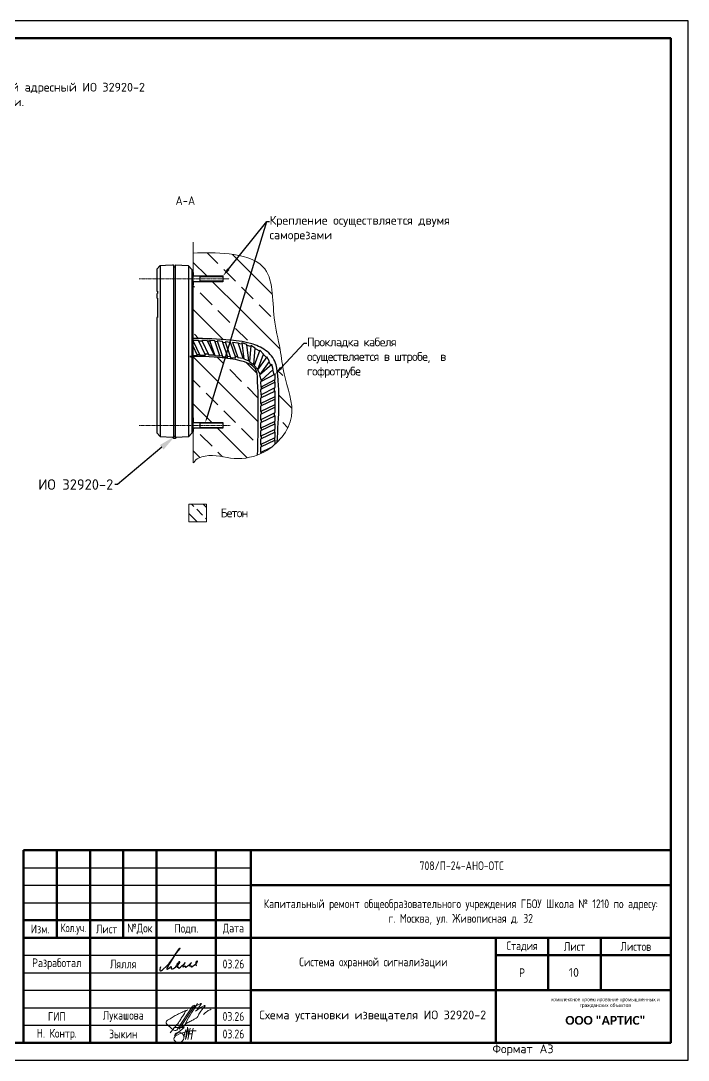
# Model space of a CAD drawing. Header units: millimetres. Extents: x -259793 to 1187961, y -549744 to 43070.
# Drawn here: x 847036 to 866115, y -32952 to -3252 of the extents above; entities that cross this region are included whole.
import ezdxf
from ezdxf import colors
from ezdxf.entities.mleader import LeaderData, LeaderLine
from ezdxf.enums import TextEntityAlignment as Align
from ezdxf.math import Vec2, Vec3

# ---------------------------------------------------------------- set-up
doc = ezdxf.new("R2010")
doc.units = ezdxf.units.MM
doc.linetypes.add('осевая', pattern=[2, 1.25, -0.25, 0.25, -0.25])
for name, color, linetype in [('__НАДПИСИ', 7, 'Continuous'), ('OBJ', 4, 'Continuous'), ('TEXT1', 7, 'Continuous'), ('Основная', 7, 'Continuous'), ('стена', 20, 'Continuous'), ('Штампы', 7, 'Continuous')]:
    doc.layers.add(name, color=color, linetype=linetype)
doc.layers.add('__ФОРМАТ', color=7, linetype='Continuous', lineweight=40)
doc.layers.add('Подписи', color=7, linetype='Continuous', lineweight=13)
doc.layers.add('ОФ_подписи', color=5, linetype='Continuous', lineweight=13, true_color=0x0000ff)
doc.styles.add('GOST 2.304 type A', font='', dxfattribs={"height": 250})
doc.styles.add('ICOCPEUR', font='isocpeur.ttf', dxfattribs={"height": 250})
doc.styles.add('ISOCPEUR', font='isocpeur.ttf', dxfattribs={"width": 0.9, "height": 350})
doc.styles.add('RubezhCAD', font='', dxfattribs={"oblique": 10})
doc.styles.add('XREF1$0$Standard', font='isocpeur.ttf')
doc.styles.add('ГОСТ 2.304', font='')
doc.styles.get('GOST 2.304 type A').set_extended_font_data('GOST 2.304 type A')
doc.styles.get('RubezhCAD').set_extended_font_data('GOST type A')
doc.styles.get('ГОСТ 2.304').set_extended_font_data('GOST 2.304 type A')
pattern_1 = [(135, (653983.1, -43863.8), (-673.519, -673.519), []), (135, (653983.1, -43190.2), (-673.519, -673.519), [476.25, -238.125])]

# ---------------------------------------------------------------- blocks, each defined once
blk = doc.blocks.new('П_Зыкин')
at = {"layer": 'ОФ_подписи', "color": 5, "ltscale": 100, "transparency": 33554687}
for p, q in [((142, 249), (62, -174)), ((102, 37), (218, 37)), ((258, 249), (178, -174))]:
    blk.add_line(p, q, dxfattribs=at)
blk.add_lwpolyline([(-462, 273), (-74, 273), (-446, -30)], dxfattribs=at)
for centre, radius, start, end in [((-271, -94), 186, 314.2393, 159.9348), ((345, -1372), 1523, 88.8758, 117.8788), ((1109, -252), 1204, 158.7593, 174.231), ((-1024, 224), 1068, 337.8144, 2.8859), ((-849, 72), 852, 342.8308, 7.4815), ((-9, 182), 4.48, 8.9691, 155.6551), ((-643, 22), 732, 344.4555, 20.462), ((-318, -169), 151, 108.7568, 173.4251), ((-287, -115), 185, 191.5358, 322.3512)]:
    blk.add_arc(centre, radius, start, end, dxfattribs=at)
blk = doc.blocks.new('П_Лукашова')
at = {"layer": 'ОФ_подписи', "color": 5}
for p, q in [((221, 339), (-221, -339)), ((286, 371), (-156, -307)), ((283, 370), (218, 338))]:
    blk.add_line(p, q, dxfattribs=at)
for points in [[(366, 415), (236, 213), (85, -37), (-50, -300)], [(221, 301), (344, 360), (434, 401), (475, 416), (464, 395), (420, 336), (342, 232), (310, 203), (337, 221), (420, 283), (490, 322), (558, 352), (576, 358), (491, 240), (403, 113), (374, 49), (360, 20)], [(-221, -339), (-276, -344), (-368, -289), (-446, -221), (-505, -166), (-522, -116), (-412, -16), (-295, 56), (-173, 120), (-49, 179), (33, 216), (87, 237), (52, 221), (11, 167), (-59, 51), (-126, -52), (-177, -132), (-256, -231), (-409, -409)], [(360, 20), (294, -18), (203, -65), (91, -124), (-73, -248)], [(530, 102), (646, 199), (748, 254)]]:
    blk.add_spline(points, degree=3, dxfattribs=at)
blk = doc.blocks.new('штамп')
at = {"layer": '__ФОРМАТ', "linetype": 'Continuous', "lineweight": 50}
for p, q in [((531929, 45357), (531929, 50857)), ((531929, 50857), (550429, 50857)), ((532879, 48357), (532879, 50857)), ((533829, 45357), (533829, 50857)), ((534779, 48357), (534779, 50857)), ((535729, 45357), (535729, 50857)), ((537429, 45357), (537429, 50857)), ((538429, 45357), (538429, 50857)), ((550429, 45357), (550429, 50857)), ((538429, 49857), (550429, 49857)), ((531929, 48857), (538429, 48857)), ((531929, 48357), (550429, 48357)), ((545429, 45357), (545429, 48357)), ((546929, 46857), (546929, 48357)), ((548429, 46857), (548429, 48357)), ((545429, 47857), (550429, 47857)), ((538429, 46857), (550429, 46857)), ((531929, 45357), (550429, 45357))]:
    blk.add_line(p, q, dxfattribs=at)
at = {"layer": '__ФОРМАТ', "linetype": 'Continuous', "lineweight": -2}
for p, q in [((531929, 50357), (538429, 50357)), ((531929, 49857), (538429, 49857)), ((531929, 49357), (538429, 49357)), ((531929, 48857), (538429, 48857)), ((531929, 47857), (538429, 47857)), ((531929, 47357), (538429, 47357)), ((531929, 46857), (538429, 46857)), ((538429, 46857), (550429, 46857)), ((531929, 46357), (538429, 46357)), ((531929, 45857), (538429, 45857))]:
    blk.add_line(p, q, dxfattribs=at)
at = {"layer": 'Подписи', "color": 5, "lineweight": 25}
blk.add_lwpolyline([(535847, 47525), (535833, 47500), (535823, 47461), (535824, 47440), (535829, 47423), (535840, 47414), (535857, 47413), (535876, 47421), (535897, 47435), (535917, 47454), (536005, 47539), (536088, 47624), (536142, 47690), (536203, 47776), (536266, 47874), (536323, 47953), (536362, 48009), (536395, 48059), (536405, 48060), (536397, 48045), (536295, 47925), (536205, 47790), (536095, 47603), (536059, 47544), (536038, 47506), (536029, 47485), (536027, 47473), (536027, 47462), (536031, 47457), (536037, 47454), (536045, 47456), (536057, 47466), (536072, 47479), (536107, 47506), (536133, 47525), (536147, 47532), (536152, 47532), (536153, 47529), (536150, 47520), (536147, 47504), (536146, 47491), (536148, 47479), (536150, 47471), (536157, 47465), (536166, 47462), (536178, 47464), (536189, 47469), (536215, 47480), (536240, 47498), (536281, 47529), (536306, 47550), (536324, 47567), (536342, 47582), (536372, 47609), (536388, 47629), (536397, 47646), (536399, 47657), (536398, 47666), (536393, 47671), (536383, 47671), (536372, 47667), (536356, 47653), (536336, 47632), (536323, 47612), (536313, 47599), (536309, 47587), (536310, 47579), (536315, 47575), (536326, 47579), (536335, 47585), (536344, 47592), (536348, 47595), (536352, 47596), (536354, 47595), (536355, 47592), (536349, 47583), (536342, 47575), (536334, 47561), (536326, 47547), (536322, 47538), (536320, 47531), (536321, 47523), (536325, 47519), (536328, 47519), (536333, 47524), (536338, 47527), (536344, 47526), (536346, 47520), (536351, 47508), (536355, 47498), (536359, 47493), (536366, 47491), (536375, 47491), (536385, 47497), (536412, 47513), (536436, 47532), (536466, 47559), (536491, 47583), (536517, 47607), (536529, 47621), (536545, 47642), (536547, 47643), (536546, 47644), (536543, 47644), (536541, 47642), (536538, 47637), (536499, 47577), (536491, 47558), (536482, 47544), (536480, 47535), (536479, 47529), (536481, 47524), (536483, 47522), (536489, 47523), (536494, 47526), (536502, 47532), (536512, 47539), (536522, 47544), (536530, 47548), (536541, 47549), (536547, 47546), (536550, 47541), (536551, 47531), (536552, 47525), (536553, 47521), (536558, 47517), (536562, 47515), (536568, 47515), (536575, 47517), (536583, 47523), (536596, 47533), (536617, 47547), (536636, 47561), (536659, 47583), (536688, 47609), (536702, 47620), (536713, 47630), (536721, 47636), (536727, 47641), (536727, 47643), (536726, 47644), (536723, 47643), (536720, 47638), (536715, 47629), (536693, 47594), (536681, 47575), (536676, 47566), (536674, 47557), (536677, 47551), (536679, 47547), (536684, 47546), (536689, 47549), (536695, 47552), (536700, 47554), (536709, 47554), (536716, 47551), (536717, 47545), (536719, 47535), (536721, 47527), (536725, 47524), (536731, 47520), (536741, 47523), (536747, 47528), (536757, 47534), (536779, 47550), (536809, 47572), (536842, 47600), (536865, 47623), (536880, 47642), (536895, 47664), (536899, 47675), (536901, 47684), (536898, 47689), (536891, 47693), (536881, 47689), (536873, 47682), (536862, 47668), (536856, 47654), (536855, 47638), (536856, 47622), (536856, 47598), (536858, 47583), (536860, 47572), (536864, 47560), (536871, 47551)], dxfattribs=at)
at = {"layer": 'ОФ_подписи'}
for name, p, xscale, yscale, zscale in [('П_Лукашова', (536533, 46057), 1.010226427429054, 1.010226427429054, 1.010226427429054), ('П_Зыкин', (536581, 45585), 0.7621923841183493, 0.7621923841183493, 0.7621923841183493)]:
    blk.add_blockref(name, p, dxfattribs=dict(at, xscale=xscale, yscale=yscale, zscale=zscale))
at = {"transparency": 33554687, "attachment_point": 5, "style": 'ГОСТ 2.304'}
for s, insert, char_height, width in [('{\\fArial|b0|i0|c204|p34;комплексное проектирование промышленных и гражданских объектов}', (548563, 46495), 100, 3372.21), ('{\\fCorbel Light|b1|i0|c204|p34;ООО "АРТИС"}', (548563, 45995), 250, 4171.2)]:
    blk.add_mtext(s, dxfattribs=dict(at, insert=insert, char_height=char_height, width=width))
at = {"layer": '__НАДПИСИ', "lineweight": 9, "ltscale": 2, "style": 'ISOCPEUR', "flags": 1}
blk.add_attdef('NOTATION', (548864, 51134), '', height=250, dxfattribs=at)
at = {"layer": '__НАДПИСИ', "lineweight": 9, "ltscale": 2, "style": 'RubezhCAD', "oblique": 10}
blk.add_attdef('SHEET', text='', height=250, dxfattribs=at).set_placement((547679, 47357), align=Align.MIDDLE_CENTER)
at = {"layer": '__ФОРМАТ', "color": 7, "linetype": 'Continuous', "lineweight": 20, "char_height": 250, "attachment_point": 5, "style": 'GOST 2.304 type A'}
for s, insert, width in [('Капитальный ремонт общеобразовательного учреждения ГБОУ Школа № 1210 по адресу:      \\Pг. Москва, ул. Живописная д. 32', (544429, 49085), 12000), ('\\pi-7.5,l7.5,t7.5;{\\W0.9;\\C256;Кол.уч.}', (533354, 48607), 950)]:
    blk.add_mtext(s, dxfattribs=dict(at, insert=insert, width=width))
for s, insert, width, line_spacing_factor in [('\\pi-7.5,l7.5,t7.5;{\\C256;Изм.}', (532404, 48607), 950, 1.2), ('\\pi-7.5,l7.5,t7.5;{\\C256;Лист}', (534304, 48607), 950, 1.2), ('\\pi-7.5,l7.5,t7.5;{\\C256;№Док}', (535254, 48607), 950, 1.2), ('\\pi-7.5,l7.5,t7.5;{\\C256;Подп.}', (536584, 48607), 1710.72, 1.2), ('\\pi-7.5,l7.5,t7.5;{\\C256;Дата}', (537929, 48607), 1000, 1.2), ('\\pi-7.5,l7.5,t7.5;{\\C256;Стадия}', (546179, 48107), 1500, 1.2), ('\\pi-7.5,l7.5,t7.5;{\\C256;Лист}', (547679, 48107), 1500, 1.2), ('\\pi-7.5,l7.5,t7.5;{\\C256;Листов}', (549429, 48107), 2000, 1.2), ('\\pi-7.5,l7.5,t7.5;{\\C256;Разработал}', (532879, 47607), 1900, 1.2), ('{\\C256;Лялля}', (534779, 47607), 1900, 1.2), ('{\\C256;03.26}', (537929, 47607), 1000, 1.2), ('Система охранной сигнализации ', (541929, 47632), 6828.82, 0.85), ('\\pi-750,l750,t750;{\\C256;Р}', (546179, 47357), 1500, 1.2), ('\\pi-7.5,l7.5,t7.5;{\\C256;ГИП}', (532879, 46107), 1900, 1.2), ('{\\C256;Лукашова}', (534779, 46107), 1900, 1.2), ('{\\C256;03.26}', (537929, 46107), 1000, 1.2), ('{\\C256;Н. Контр. }', (532879, 45592), 1900, 1.2), ('\\pi-750,l750,t750;{\\C256;Зыкин}', (534779, 45607), 1900, 1.2), ('{\\C256;03.26}', (537929, 45607), 1000, 1.2)]:
    blk.add_mtext(s, dxfattribs=dict(at, insert=insert, width=width, line_spacing_factor=line_spacing_factor))
at = {"layer": 'стена', "color": 18, "true_color": 0x000000, "insert": (543249, 50539), "char_height": 250, "width": 3851.47, "attachment_point": 1, "style": 'GOST 2.304 type A'}
blk.add_mtext('708/П-24-АНО-ОТС', dxfattribs=at)
blk = doc.blocks.new('*U1124')
blk.add_lwpolyline([(0, 0), (420, 0), (420, 297), (0, 297)], close=True)
at = {"lineweight": 50}
blk.add_lwpolyline([(20, 292), (415, 292), (415, 5), (20, 5)], close=True, dxfattribs=at)
at = {"style": 'XREF1$0$Standard'}
blk.add_text('Формат', height=2.5, dxfattribs=at).set_placement((364.02, 2))
blk.add_text('А3', height=2.5, dxfattribs=at).set_placement((381.51, 2), align=Align.RIGHT)
for tag, p in [('СОГЛАСОВАНО_ДАТА2', (14.37, 145.56)), ('СОГЛАСОВАНО_ДАТА3', (19.37, 145.56)), ('СОГЛАСОВАНО_ФАМИЛИЯ2', (14.37, 110.56)), ('СОГЛАСОВАНО_ФАМИЛИЯ3', (19.37, 110.56)), ('СОГЛАСОВАНО_ДОЛЖНОСТЬ2', (14.37, 90.56)), ('СОГЛАСОВАНО_ДОЛЖНОСТЬ3', (19.37, 90.56))]:
    blk.add_attdef(tag, p, '', height=2.5, rotation=90, dxfattribs=at)
for tag, p in [('ВЗАМ_ИНВ_НОМЕР', (19.37, 77.5)), ('ИНВ_N_ПОДЛ', (19.37, 17.5))]:
    blk.add_attdef(tag, text='', height=2.5, rotation=90, dxfattribs=at).set_placement(p, align=Align.CENTER)
blk.add_attdef('ИНВ_ДАТА', text='', height=2.5, rotation=90, dxfattribs=at).set_placement((19.37, 63.83), align=Align.RIGHT)

msp = doc.modelspace()

# ---------------------------------------------------------------- hatches: boundary and pattern name
at = {"lineweight": 20, "transparency": 33554687}
h = msp.add_hatch(dxfattribs=at)
h.set_pattern_fill('ANSI33', color=256, scale=150, angle=90)
h.set_pattern_definition(pattern_1)
edge = h.paths.add_edge_path()
edge.add_spline(control_points=[(853724.88438, -10108.57294), (853513.22995, -9999.92455), (852867.43811, -9867.86393), (852299.33628, -9880.8925), (851966.72075, -9888.52054)], knot_values=[0, 0, 0, 0, 725.5627818008, 1750.3928111378, 1750.3928111378, 1750.3928111378, 1750.3928111378], degree=3, periodic=0)
edge.add_line((851966.72075, -9888.52054), (851966.72075, -10542.38335))
edge.add_line((851966.72075, -10542.38335), (852816.05215, -10542.38335))
edge.add_line((852816.05215, -10542.38335), (852816.05215, -10706.37562))
edge.add_line((852816.05215, -10706.37562), (851966.72075, -10706.37562))
edge.add_line((851966.72075, -10706.37562), (851966.72075, -12326.24261))
edge.add_spline(control_points=[(851966.72075, -12326.24261), (852322.92372, -12326.25598), (852678.5714, -12350.61259), (853034.21907, -12374.9692)], knot_values=[0, 0, 0, 0, 1068.6098189278, 1068.6098189278, 1068.6098189278, 1068.6098189278], degree=3, periodic=0)
edge.add_line((853034.21907, -12374.9692), (853724.88438, -10108.57294))
h = msp.add_hatch(dxfattribs=at)
h.set_pattern_fill('ANSI33', color=256, scale=150, angle=90)
h.set_pattern_definition(pattern_1)
edge = h.paths.add_edge_path()
edge.add_spline(control_points=[(854522.87765, -13118.2051), (854495.75573, -12957.42294), (854437.09446, -12497.19314), (854189.60185, -11592.61981), (854282.26188, -10481.858), (853814.54523, -10154.59848), (853724.88438, -10108.57294)], knot_values=[1750.3928111378, 1750.3928111378, 1750.3928111378, 1750.3928111378, 2236.4588300579, 3151.3510877434, 4649.8834857279, 4957.2457229186, 4957.2457229186, 4957.2457229186, 4957.2457229186], degree=3, periodic=0)
edge.add_line((853724.88438, -10108.57294), (853034.21907, -12374.9692))
edge.add_spline(control_points=[(853034.21907, -12374.9692), (853252.32168, -12400.27707), (853621.9015, -12443.16185), (854098.03012, -12673.96916), (854313.03693, -12946.25036), (854463.0033, -13825.44926), (854411.8394, -14567.36698), (854361.47999, -15297.61891)], knot_values=[0, 0, 0, 0, 653.3144923305, 1107.0562857061, 1568.6413979906, 1603.4150506825, 3780.1683357507, 3780.1683357507, 3780.1683357507, 3780.1683357507], degree=3, periodic=0)
edge.add_spline(control_points=[(854361.47999, -15297.61891), (854573.35406, -15090.32937), (854957.03917, -14444.64414), (854626.07987, -13676.43197), (854535.26348, -13191.6298), (854522.87765, -13118.2051)], knot_values=[4957.2457229186, 4957.2457229186, 4957.2457229186, 4957.2457229186, 5796.9808438866, 7036.0475989766, 7258.0203367392, 7258.0203367392, 7258.0203367392, 7258.0203367392], degree=3, periodic=0)
h = msp.add_hatch(dxfattribs=at)
h.set_pattern_fill('ANSI33', color=256, scale=150, angle=90)
h.set_pattern_definition(pattern_1)
edge = h.paths.add_edge_path()
edge.add_spline(control_points=[(853805.03574, -15657.53081), (853825.77483, -14923.41826), (853843.2852, -14145.05037), (853785.66254, -13179.98315), (853528.30049, -12992.72559), (853079.73562, -12913.52111), (852877.29763, -12889.90193)], knot_values=[171.1433650652, 171.1433650652, 171.1433650652, 171.1433650652, 2399.8348342975, 2528.4980178815, 2993.1220738548, 3357.8250386371, 3357.8250386371, 3357.8250386371, 3357.8250386371], degree=3, periodic=0)
edge.add_spline(control_points=[(852877.29763, -12889.90193), (852518.74143, -12848.06787), (852143.94086, -12841.4059), (851966.72075, -12843.12949)], knot_values=[3357.8250386371, 3357.8250386371, 3357.8250386371, 3357.8250386371, 4003.7833927451, 4003.7833927451, 4003.7833927451, 4003.7833927451], degree=3, periodic=0)
edge.add_line((851966.72075, -12843.12949), (851966.72075, -14730.08778))
edge.add_line((851966.72075, -14730.08778), (852816.05215, -14730.08778))
edge.add_line((852816.05215, -14730.08778), (852816.05215, -14894.08004))
edge.add_line((852816.05215, -14894.08004), (851966.72075, -14894.08004))
edge.add_line((851966.72075, -14894.08004), (851966.72075, -15887.02477))
edge.add_spline(control_points=[(851966.72075, -15887.02477), (851970.50843, -15880.74206), (852038.74223, -15767.56093), (852471.84902, -15593.43721), (853079.21107, -15813.32072), (853590.15729, -15739.83083), (853805.03574, -15657.53081)], knot_values=[7894.5838380766, 7894.5838380766, 7894.5838380766, 7894.5838380766, 7916.5559973744, 8290.4051329331, 9125.993872649, 9799.3255897145, 9799.3255897145, 9799.3255897145, 9799.3255897145], degree=3, periodic=0)
h = msp.add_hatch(dxfattribs=at)
h.set_pattern_fill('ANSI33', color=256, scale=75, angle=90)
h.set_pattern_definition([(135, (726368.46, 20589.84), (-336.7596, -336.7596), []), (135, (726368.46, 20926.6), (-336.7596, -336.7596), [238.125, -119.0625])])
h.paths.add_polyline_path([(852344.16346, -17563.83777), (852344.16346, -17063.83777), (851844.16346, -17063.83777), (851844.16346, -17563.83777)])

# ---------------------------------------------------------------- linework, layer by layer
msp.add_line((851966.72075, -9572.74891), (851966.72075, -15887.02477), dxfattribs=at)
at = {"lineweight": 30, "transparency": 33554687}
for p, q in [((851024.34542, -10245.87806), (850923.93809, -10351.68531)), ((850923.93809, -10351.68531), (850923.93809, -10974.926)), ((851021.45879, -10248.91994), (851021.45879, -15132.89557)), ((851024.34542, -10245.87806), (851170.27365, -10238.23029)), ((851401.52743, -10226.10691), (851401.52743, -10281.17844)), ((851401.52743, -10281.17844), (851448.91336, -10283.66183)), ((851401.52743, -10281.17844), (851401.52743, -15179.5197)), ((851448.91336, -10236.02394), (851448.91336, -10283.66183)), ((851826.09537, -10255.79509), (851448.91336, -10236.02782)), ((851448.91336, -10283.66183), (851448.91336, -15185.62087)), ((851826.09537, -10255.79509), (851926.5027, -10361.60234)), ((851826.09537, -10255.79509), (851826.09537, -15142.96388)), ((851926.5027, -10361.60234), (851926.5027, -10448.42552)), ((851926.5027, -10361.60234), (851926.5027, -10448.42552)), ((851926.5027, -10448.42552), (851926.5027, -11065.52122)), ((851966.72075, -10448.42552), (851926.5027, -10448.42552)), ((850923.93809, -10974.926), (850946.18774, -10976.09205)), ((850946.18774, -10976.09205), (850946.18774, -11048.45187)), ((851926.5027, -10800.33345), (851966.72075, -10800.33345)), ((851926.5027, -10800.33345), (851926.5027, -10990.11238)), ((850921.05146, -11049.76921), (850946.18774, -11048.45187)), ((850921.05146, -11049.76921), (850921.05146, -11181.28947)), ((850946.18774, -11181.12656), (850921.05146, -11181.12656)), ((850946.18774, -11181.12656), (850946.18774, -11583.30705)), ((851926.5027, -11065.52122), (851926.5027, -11140.93006)), ((851926.5027, -11140.93006), (851926.5027, -12297.19899)), ((850921.05146, -11734.1325), (850921.05146, -13468.52813)), ((850946.18774, -11734.1325), (850921.05146, -11734.1325)), ((850946.18774, -11583.30705), (850946.18774, -11734.1325)), ((851926.5027, -12297.19899), (851926.5027, -14598.42552)), ((850921.05146, -13468.52813), (850921.05146, -13719.89094)), ((850921.05146, -13719.89094), (850921.05146, -15027.08832)), ((851926.5027, -14598.42552), (851926.5027, -15037.15663)), ((851926.5027, -14598.42552), (851966.72075, -14598.42552)), ((851966.72075, -14636.12994), (851926.5027, -14636.12994)), ((851021.45879, -15132.89557), (850921.05146, -15027.08832)), ((851021.45879, -15132.89557), (851374.82186, -15151.41454)), ((851401.52743, -15118.6627), (851448.91336, -15116.17931)), ((851826.09537, -15142.96388), (851472.73231, -15161.48285)), ((851826.09537, -15142.96388), (851926.5027, -15037.15663)), ((851926.5027, -14988.03787), (851966.72075, -14988.03787)), ((851407.32478, -15185.62087), (851374.82186, -15151.41454)), ((851472.73231, -15161.48285), (851449.79632, -15185.62087))]:
    msp.add_line(p, q, dxfattribs=at)
at = {"linetype": 'осевая', "lineweight": 20, "transparency": 33554687}
for p, q in [((852997.50091, -10624.37949), (850421.33132, -10624.37949)), ((853025.37449, -14812.08391), (850421.33132, -14812.08391))]:
    msp.add_line(p, q, dxfattribs=at)
at = {"color": 0, "linetype": 'Continuous', "ltscale": 15, "transparency": 33554687}
for p, q in [((852113.07256, -12391.73791), (851966.72075, -12391.73791)), ((851966.72075, -12402.92579), (852157.87234, -12806.73301)), ((851970.03645, -12409.65577), (851966.72075, -12409.65577)), ((852319.99676, -12806.73301), (852113.07256, -12391.73791)), ((852218.04227, -12410.29366), (852121.68431, -12409.65577)), ((852361.0242, -12386.97912), (852209.37634, -12386.97912)), ((852209.37634, -12386.97912), (852411.5735, -12807.67666)), ((852361.0242, -12386.97912), (852563.22136, -12807.67666)), ((852465.9939, -12405.53487), (852369.63594, -12404.89698)), ((852432.42073, -12385.99895), (852579.74451, -12811.37234)), ((852582.13137, -12400.62171), (852432.42073, -12385.99895)), ((852730.39736, -12828.71561), (852582.13137, -12400.62171)), ((852804.42897, -12418.55234), (852653.77611, -12401.20907)), ((852653.77611, -12401.20907), (852806.53334, -12842.27067)), ((852957.1862, -12859.61394), (852804.42897, -12418.55234)), ((852810.31515, -12436.64715), (852886.06941, -12446.3527)), ((853029.0867, -12444.41512), (852878.43384, -12427.07184)), ((852878.43384, -12427.07184), (853031.19107, -12868.13344)), ((853181.84393, -12885.47672), (853029.0867, -12444.41512)), ((853089.85122, -12435.3158), (853250.52867, -12456.92796)), ((853089.85122, -12435.3158), (853239.60725, -12874.19128)), ((853389.90163, -12894.40686), (853250.52867, -12456.92796)), ((853253.00935, -12467.30262), (853354.11861, -12483.13195)), ((853351.58377, -12451.99492), (853408.82097, -12915.23784)), ((853495.28851, -12500.43064), (853351.58377, -12451.99492)), ((852091.37861, -12812.43545), (851966.72075, -12553.06852)), ((853552.52571, -12963.67357), (853495.28851, -12500.43064)), ((853497.49752, -12518.30901), (853606.05611, -12550.96981)), ((853608.49699, -12530.04206), (853571.55507, -12995.34346)), ((853739.54985, -12606.34552), (853608.49699, -12530.04206)), ((853702.60793, -13071.64693), (853739.54985, -12606.34552)), ((853873.63752, -12667.25266), (853704.64705, -13102.35303)), ((853738.12412, -12615.66269), (853864.67013, -12686.84753)), ((853977.26241, -12777.97282), (853873.63752, -12667.25266)), ((851966.72075, -12812.43545), (852091.37861, -12812.43545)), ((852142.33656, -12796.19908), (852083.57503, -12796.19908)), ((852157.87234, -12806.73301), (852319.99676, -12806.73301)), ((852403.32951, -12781.89495), (852306.97155, -12781.25706)), ((852563.22136, -12807.67666), (852411.5735, -12807.67666)), ((852571.29851, -12783.03993), (852551.31679, -12782.90765)), ((852579.74451, -12811.37234), (852730.39736, -12828.71561)), ((852731.30842, -12815.57452), (852800.02728, -12823.48549)), ((852806.53334, -12842.27067), (852957.1862, -12859.61394)), ((852952.52695, -12837.67382), (853021.24582, -12845.58479)), ((853031.19107, -12868.13344), (853181.84393, -12885.47672)), ((853179.90237, -12837.50971), (853230.28853, -12842.34579)), ((853239.60725, -12874.19128), (853389.90163, -12894.40686)), ((853408.82097, -12915.23784), (853552.52571, -12963.67357)), ((853550.08793, -12943.94367), (853575.7894, -12955.64092)), ((853571.55507, -12995.34346), (853702.60793, -13071.64693)), ((853701.08377, -13034.57755), (853727.13267, -13053.31751)), ((854074.04895, -12850.02178), (853802.43505, -13229.62157)), ((853808.27194, -13213.07319), (853977.26241, -12777.97282)), ((853875.36487, -13362.58138), (854146.97877, -12982.9816)), ((853974.07492, -12787.83498), (854056.45307, -12872.32305)), ((854146.97877, -12982.9816), (854074.04895, -12850.02178)), ((854133.88902, -13002.71963), (854185.19225, -13101.00774)), ((853704.64705, -13102.35303), (853808.27194, -13213.07319)), ((853802.43505, -13229.62157), (853875.36487, -13362.58138)), ((853818.5375, -13180.2701), (853828.56985, -13197.60721)), ((854213.77403, -13073.42857), (853862.35356, -13380.6317)), ((854305.83778, -13349.15988), (853891.56207, -13564.20812)), ((853902.85193, -13526.77188), (854254.2724, -13219.56876)), ((854254.2724, -13219.56876), (854213.77403, -13073.42857)), ((854236.56587, -13241.00179), (854268.33462, -13367.59562)), ((854310.5047, -13500.73591), (854305.83778, -13349.15988)), ((853862.35356, -13380.6317), (853902.85193, -13526.77188)), ((853891.56207, -13564.20812), (853896.22899, -13715.78414)), ((854305.83778, -13574.20419), (853891.56207, -13789.25243)), ((853896.22899, -13715.78414), (854310.5047, -13500.73591)), ((854290.88476, -13509.02246), (854285.70681, -13588.35269)), ((854310.5047, -13725.78022), (854305.83778, -13574.20419)), ((854310.5047, -13836.19051), (853889.80716, -14038.38767)), ((853891.56207, -13789.25243), (853896.22899, -13940.82846)), ((853896.22899, -13940.82846), (854310.5047, -13725.78022)), ((853914.62392, -13705.62354), (853907.72021, -13783.22915)), ((853907.72502, -13947.30079), (853907.72502, -14029.77592)), ((854282.44353, -13740.34662), (854282.44353, -13849.67737)), ((854310.5047, -13987.83836), (854310.5047, -13836.19051)), ((853889.80716, -14190.03552), (854310.5047, -13987.83836)), ((853889.80716, -14038.38767), (853889.80716, -14190.03552)), ((854310.5047, -14062.33201), (853889.80716, -14264.52917)), ((853889.80716, -14416.17702), (854310.5047, -14213.97987)), ((853907.72502, -14181.42378), (853907.72502, -14255.91742)), ((854294.26833, -13995.64195), (854294.26833, -14070.13559)), ((854294.26833, -14221.78345), (854294.26833, -14290.95617)), ((854310.5047, -14213.97987), (854310.5047, -14062.33201)), ((854305.74591, -14540.01848), (853885.04837, -14742.21563)), ((853889.80716, -14264.52917), (853889.80716, -14416.17702)), ((854310.5047, -14295.24915), (853889.80716, -14497.44631)), ((853889.80716, -14649.09416), (854310.5047, -14446.897)), ((853889.80716, -14497.44631), (853889.80716, -14649.09416)), ((853907.72502, -14407.56528), (853907.72502, -14476.738)), ((854281.82916, -14466.59517), (854281.82916, -14541.08881)), ((854305.74591, -14691.66633), (854305.74591, -14540.01848)), ((854310.5047, -14446.897), (854310.5047, -14295.24915)), ((853885.04837, -14893.86349), (854305.74591, -14691.66633)), ((853885.04837, -14742.21563), (853885.04837, -14893.86349)), ((854310.5047, -14769.73955), (853889.80716, -14971.9367)), ((853906.53019, -14655.84037), (853906.53019, -14730.33401)), ((854289.50954, -14704.72769), (854289.50954, -14779.22133)), ((854310.5047, -14921.3874), (854310.5047, -14769.73955)), ((854305.74591, -15006.35108), (853885.04837, -15208.54823)), ((853889.80716, -15123.58456), (854310.5047, -14921.3874)), ((853889.80716, -14971.9367), (853889.80716, -15123.58456)), ((853902.96623, -15130.76376), (853902.96623, -15199.93649)), ((853907.72502, -14894.15223), (853907.72502, -14963.32496)), ((854289.50954, -14937.50521), (854289.50954, -15006.67794)), ((854305.74591, -15157.99893), (854305.74591, -15006.35108)), ((853885.04837, -15360.19609), (854305.74591, -15157.99893)), ((853885.04837, -15208.54823), (853885.04837, -15360.19609)), ((854305.74591, -15232.49258), (853885.04837, -15434.68973)), ((853885.04837, -15586.33759), (854206.78317, -15431.70426)), ((853885.04837, -15434.68973), (853885.04837, -15586.33759)), ((853906.31168, -15353.05822), (853906.31168, -15422.23095)), ((854289.50954, -15165.80251), (854289.50954, -15240.29616)), ((854305.74591, -15349.7425), (854305.74591, -15232.49258)), ((853908.36291, -15577.67167), (853908.1241, -15613.74523))]:
    msp.add_line(p, q, dxfattribs=at)
at = {"color": 0, "lineweight": -2, "ltscale": 0.3, "transparency": 33554687}
msp.add_line((852662.63161, -12426.77787), (852588.78938, -12419.84564), dxfattribs=at)
at = {"lineweight": 0, "transparency": 33554687}
msp.add_line((851407.32478, -15185.62087), (851449.79632, -15185.62087), dxfattribs=at)
at = {"color": 7, "linetype": 'ByBlock', "lineweight": -2, "transparency": 33554687}
msp.add_lwpolyline([(852351.86992, -14614.07626), (854065.56682, -8990.63432)], dxfattribs=at)
at = {"lineweight": 20, "transparency": 33554687}
msp.add_lwpolyline([(851844.16346, -17063.83777), (852344.16346, -17063.83777), (852344.16346, -17563.83777), (851844.16346, -17563.83777)], close=True, dxfattribs=at)
msp.add_spline([(851966.72075, -9888.52054), (852991.19895, -9915.37205), (853958.42511, -10277.87399), (854280.835, -11741.31213), (854447.71698, -12640.85549), (854565.61341, -13339.00971), (854771.93126, -14560.77866), (853998.72941, -15567.72992), (853138.96971, -15755.69423), (852306.08188, -15688.56452), (851978.30252, -15868.35291), (851966.72075, -15887.02477)], degree=3, dxfattribs=at)
at = {"transparency": 33554687}
for points in [[(853034.21907, -12374.9692), (851966.72075, -12326.24261), (851965.84046, -12326.24261)], [(854361.47999, -15297.61891), (854342.79108, -13120.94586), (854336.56719, -13086.73373), (854078.27828, -12704.17961), (853676.84069, -12492.68615), (853034.21907, -12374.9692)]]:
    msp.add_spline(points, degree=3, dxfattribs=at)
msp.add_open_spline([(853805.03574, -15657.53081), (853825.77483, -14923.41826), (853843.2852, -14145.05037), (853785.66254, -13179.98315), (853230.9699, -12776.38678), (851475.82084, -12849.96013), (851970.08542, -12849.89616), (851971.77848, -12849.89594)], degree=3, knots=[171.1433650652, 171.1433650652, 171.1433650652, 171.1433650652, 2399.8348342975, 2528.4980178815, 2993.1220738548, 4464.5919035535, 4469.6496339427, 4469.6496339427, 4469.6496339427, 4469.6496339427], dxfattribs=at)
at = {"color": 7, "transparency": 33554687}
msp.add_solid([(852371.20518, -14621.83356), (852305.3261, -14730.08778), (852332.53467, -14606.31895)], dxfattribs=at)
at = {"layer": 'OBJ', "color": 7, "transparency": 33554687}
for p, q in [((851170.27365, -10238.23029), (851371.36389, -10227.6916)), ((851371.36389, -10227.6916), (851401.52743, -10226.11079)), ((851966.72075, -10448.42552), (851966.72075, -10523.83436)), ((852166.05215, -10706.37562), (852166.05215, -10542.38335)), ((851966.72075, -10724.92461), (851966.72075, -10800.33345)), ((851966.72075, -14598.42552), (851966.72075, -14673.83436)), ((851966.72075, -14636.12994), (851966.72075, -14711.53878)), ((852166.05215, -14894.08004), (852166.05215, -14730.08778)), ((851966.72075, -14912.62903), (851966.72075, -14988.03787))]:
    msp.add_line(p, q, dxfattribs=at)
for points in [[(852816.05215, -10706.37562), (851966.72075, -10706.37562), (851966.72075, -10542.38335), (852816.05215, -10542.38335)], [(852816.05215, -10693.05279), (852166.05215, -10693.05279), (852166.05215, -10555.70618), (852816.05215, -10555.70618)], [(852816.05215, -14894.08004), (851966.72075, -14894.08004), (851966.72075, -14730.08778), (852816.05215, -14730.08778)], [(852816.05215, -14880.75722), (852166.05215, -14880.75722), (852166.05215, -14743.4106), (852816.05215, -14743.4106)]]:
    msp.add_lwpolyline(points, close=True, dxfattribs=at)

# ---------------------------------------------------------------- block references
at = {"layer": 'Основная'}
msp.add_blockref('штамп', (315186.04885, -77808.736), dxfattribs=at)
at = {"layer": 'Штампы', "color": 7, "xscale": 100, "yscale": 100, "zscale": 100}
msp.add_blockref('*U1124', (824114.67266, -32951.69934), dxfattribs=at)

# ---------------------------------------------------------------- texts
at = {"transparency": 33554687, "insert": (845809.73537, -5391.4863), "char_height": 250, "width": 24144.701657, "attachment_point": 5, "style": 'ISOCPEUR'}
msp.add_mtext('{\\W1;Извещатель охранный поверхностный адресный ИО 32920-2 \\PСхема установки.}', dxfattribs=at)
at = {"transparency": 33554687, "char_height": 250, "style": 'ISOCPEUR'}
for s, width, gutter_width, insert, attachment_point in [('А-А', 32781.5996251, 12.5, (851461.32287, -8262.73026), 1), ('{\\W1;\\T0.8;Бетон }', 1187.6796669, 25, (853129.04596, -17313.83777), 5)]:
    msp.add_mtext_dynamic_manual_height_columns(s, width=width, gutter_width=gutter_width, heights=[0], dxfattribs=dict(at, insert=insert, attachment_point=attachment_point))
at = {"linetype": 'Continuous', "transparency": 33554687, "insert": (862845.10724, -30443.506), "char_height": 250, "attachment_point": 5, "style": 'ISOCPEUR'}
msp.add_mtext('{\\W1;10}', dxfattribs=at)
at = {"layer": 'TEXT1', "transparency": 33554687, "insert": (857095.10724, -31691.79765), "char_height": 250, "width": 7000, "attachment_point": 5, "style": 'ICOCPEUR'}
msp.add_mtext('Схема установки извещателя ИО 32920-2', dxfattribs=at)

# ---------------------------------------------------------------- leaders
at = {"transparency": 33554687}
ml = msp.add_multileader_mtext('Standard', dxfattribs=at)
ml.set_content('{\\W1;Крепление осуществляется двумя саморезами}', color=256, style='ISOCPEUR')
ml.set_leader_properties()
ml.build(insert=Vec2(0, 0))
ml.multileader.update_dxf_attribs({"dogleg_length": 80, "arrow_head_size": 250})
ctx = ml.context
ctx.base_point, ctx.char_height, ctx.arrow_head_size, ctx.plane_origin = Vec3(854145.56682, -8990.63432), 250, 250, Vec3(852816.05301, -10542.38399)
notes = []
notes.append((ctx, [(0, (1, 1, 0), (854065.56682, -8990.63432), (1, 0), 80, [(0, [(852816.05301, -10542.38399)], 0, [])])]))
ctx.mtext.insert, ctx.mtext.width, ctx.mtext.flow_direction = Vec3(854147.56682, -8828.13432), 5285.869467, 5
ml = msp.add_multileader_mtext('Standard', dxfattribs=at)
ml.set_content('{\\W1;\\T0.9;Прокладка кабеля \\Pосуществляется в штробе,  в гофротрубе}', color=256, style='ISOCPEUR')
ml.set_leader_properties()
ml.build(insert=Vec2(0, 0))
ml.multileader.update_dxf_attribs({"dogleg_length": 80, "arrow_head_size": 250})
ctx = ml.context
ctx.base_point, ctx.char_height, ctx.arrow_head_size, ctx.plane_origin = Vec3(855215.10926, -12466.72195), 250, 250, Vec3(854305.83778, -13349.15988)
notes.append((ctx, [(0, (1, 1, 0), (855135.10926, -12466.72195), (1, 0), 80, [(0, [(854305.83778, -13349.15988)], 0, [])])]))
ctx.mtext.insert, ctx.mtext.width, ctx.mtext.flow_direction = Vec3(855217.10926, -12304.22195), 5091.4386734, 5
ml = msp.add_multileader_mtext('Standard', dxfattribs=at)
ml.set_content('{\\W1;ИО 32920-2}', color=256, style='ISOCPEUR')
ml.set_leader_properties()
ml.build(insert=Vec2(0, 0))
ml.multileader.update_dxf_attribs({"dogleg_length": 80, "arrow_head_size": 500})
ctx = ml.context
ctx.base_point, ctx.char_height, ctx.arrow_head_size, ctx.landing_gap_size, ctx.plane_origin = Vec3(847570.26432, -16502.47818), 300, 500, 40, Vec3(846773.92497, -15822.44965)
ctx.text_align_type = 2
notes.append((ctx, [(1, (1, 1, 0), (849800.26432, -16502.47818), (-1, 0), 80, [(0, [(851448.91336, -15116.17931)], 0, [])])]))
ctx.mtext.insert, ctx.mtext.alignment, ctx.mtext.flow_direction = Vec3(849680.26432, -16352.36454), 3, 5
for ctx, leaders in notes:
    for number, flags, end, landing, length, lines in leaders:
        leader = LeaderData()
        leader.index, (leader.has_last_leader_line, leader.has_dogleg_vector, leader.attachment_direction) = number, flags
        leader.last_leader_point, leader.dogleg_vector, leader.dogleg_length = Vec3(end), Vec3(landing), length
        for number, points, colour, breaks in lines:
            line = LeaderLine()
            line.index, line.vertices, line.color, line.breaks = number, Vec3.list(points), colors.encode_raw_color(colour), breaks
            leader.lines.append(line)
        ctx.leaders.append(leader)

doc.saveas('drawing.dxf')
